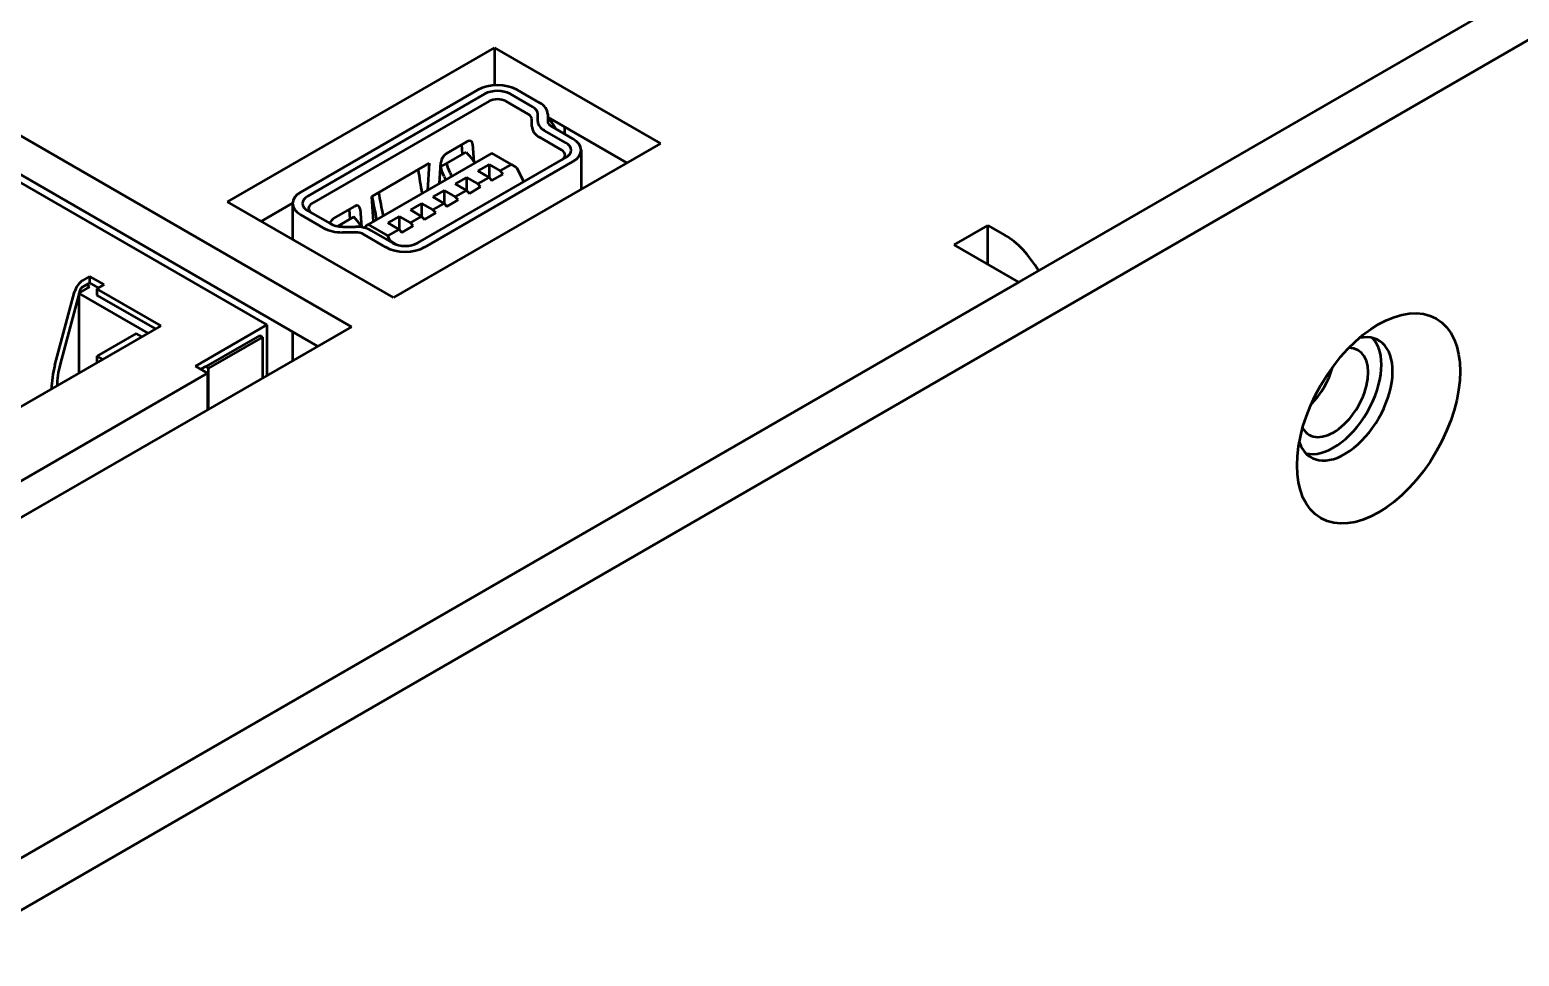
# Model space of a CAD drawing. Header units: millimetres. Extents: x 2121 to 4904, y 892 to 1933.
# Drawn here: x 3184.52 to 3212.62, y 1703.88 to 1721.37 of the extents above; entities that cross this region are included whole.
import ezdxf

# ---------------------------------------------------------------- set-up
doc = ezdxf.new("R2010")
doc.units = ezdxf.units.MM
doc.header["$LTSCALE"] = 1.8
doc.layers.add('외형선(ISO)', color=7, linetype='Continuous', lineweight=50)

msp = doc.modelspace()

# ---------------------------------------------------------------- linework, layer by layer
at = {"layer": '외형선(ISO)', "color": 7}
for p, q in [((3115.038, 1665.716), (3235.953, 1735.527)), ((3115.887, 1665.226), (3236.802, 1735.037)), ((3181.569, 1720.967), (3190.585, 1715.762)), ((3188.25, 1718.12), (3193.288, 1721.029)), ((3193.288, 1721.029), (3193.288, 1720.32)), ((3193.288, 1721.029), (3196.417, 1719.222)), ((3189.948, 1715.394), (3181.569, 1720.232)), ((3189.629, 1718.304), (3192.97, 1720.233)), ((3193.103, 1720.156), (3189.762, 1718.227)), ((3194.003, 1719.912), (3193.58, 1720.156)), ((3193.713, 1720.233), (3194.135, 1719.989)), ((3182.146, 1719.746), (3188.989, 1715.795)), ((3193.182, 1720.018), (3189.841, 1718.089)), ((3193.923, 1719.775), (3193.501, 1720.018)), ((3194.103, 1719.637), (3194.101, 1719.775)), ((3194.289, 1719.776), (3194.29, 1719.637)), ((3193.99, 1719.545), (3193.989, 1719.683)), ((3194.633, 1719.233), (3194.223, 1719.469)), ((3195.781, 1718.855), (3194.289, 1719.716)), ((3194.301, 1719.71), (3194.44, 1719.498)), ((3194.356, 1719.546), (3194.765, 1719.31)), ((3194.614, 1719.397), (3194.614, 1719.529)), ((3196.417, 1719.222), (3191.379, 1716.314)), ((3192.378, 1719.034), (3192.767, 1719.258)), ((3192.683, 1719.019), (3192.67, 1719.202)), ((3192.872, 1719.207), (3192.897, 1718.874)), ((3194.553, 1719.095), (3194.144, 1719.332)), ((3193.235, 1719.039), (3190.902, 1717.691)), ((3191.838, 1717.344), (3194.633, 1718.958)), ((3192.38, 1718.844), (3192.751, 1719.059)), ((3193.607, 1718.824), (3193.235, 1719.039)), ((3194.919, 1719.095), (3194.919, 1718.357)), ((3190.968, 1718.22), (3192.055, 1718.847)), ((3194.765, 1718.881), (3191.971, 1717.267)), ((3192.055, 1718.847), (3192.018, 1718.336)), ((3192.245, 1718.467), (3192.273, 1718.86)), ((3192.268, 1718.779), (3192.38, 1718.844)), ((3193.182, 1718.824), (3192.97, 1718.702)), ((3192.97, 1718.702), (3193.182, 1718.579)), ((3193.182, 1718.824), (3193.182, 1718.579)), ((3193.182, 1718.824), (3193.394, 1718.702)), ((3193.235, 1718.522), (3193.448, 1718.645)), ((3193.394, 1718.702), (3193.607, 1718.824)), ((3193.448, 1718.645), (3193.394, 1718.702)), ((3193.607, 1718.824), (3193.702, 1718.769)), ((3193.702, 1718.769), (3193.836, 1718.498)), ((3192.758, 1718.579), (3192.546, 1718.457)), ((3192.546, 1718.457), (3192.758, 1718.334)), ((3192.758, 1718.579), (3192.758, 1718.334)), ((3192.758, 1718.579), (3192.97, 1718.457)), ((3192.811, 1718.277), (3193.023, 1718.4)), ((3192.97, 1718.457), (3193.182, 1718.579)), ((3193.023, 1718.4), (3192.97, 1718.457)), ((3193.182, 1718.579), (3193.235, 1718.522)), ((3191.379, 1716.314), (3188.25, 1718.12)), ((3189.475, 1718.093), (3188.887, 1717.753)), ((3189.475, 1718.089), (3189.475, 1717.413)), ((3191.005, 1717.751), (3190.968, 1718.22)), ((3191.91, 1718.089), (3191.697, 1717.967)), ((3191.91, 1718.089), (3191.91, 1717.845)), ((3191.91, 1718.089), (3192.122, 1717.967)), ((3192.334, 1718.334), (3192.122, 1718.212)), ((3192.122, 1718.212), (3192.334, 1718.089)), ((3192.122, 1717.967), (3192.334, 1718.089)), ((3192.334, 1718.334), (3192.334, 1718.089)), ((3192.334, 1718.334), (3192.546, 1718.212)), ((3192.334, 1718.089), (3192.387, 1718.032)), ((3192.387, 1718.032), (3192.599, 1718.155)), ((3192.546, 1718.212), (3192.758, 1718.334)), ((3192.599, 1718.155), (3192.546, 1718.212)), ((3192.758, 1718.334), (3192.811, 1718.277)), ((3190.052, 1717.631), (3189.629, 1717.875)), ((3189.762, 1717.952), (3190.184, 1717.708)), ((3190.257, 1717.809), (3190.645, 1718.033)), ((3190.63, 1717.834), (3190.327, 1717.659)), ((3190.562, 1717.795), (3190.548, 1717.977)), ((3190.751, 1717.982), (3190.776, 1717.649)), ((3191.485, 1717.845), (3191.273, 1717.722)), ((3191.485, 1717.845), (3191.485, 1717.6)), ((3191.485, 1717.845), (3191.697, 1717.722)), ((3191.697, 1717.967), (3191.91, 1717.845)), ((3191.697, 1717.722), (3191.91, 1717.845)), ((3191.91, 1717.845), (3191.963, 1717.787)), ((3191.963, 1717.787), (3192.175, 1717.91)), ((3192.175, 1717.91), (3192.122, 1717.967)), ((3190.661, 1717.542), (3190.42, 1717.542)), ((3190.421, 1717.651), (3190.662, 1717.65)), ((3191.228, 1717.267), (3190.819, 1717.504)), ((3190.902, 1717.691), (3190.849, 1717.661)), ((3190.849, 1717.623), (3190.849, 1717.661)), ((3190.902, 1717.691), (3191.273, 1717.477)), ((3190.951, 1717.58), (3191.361, 1717.344)), ((3191.273, 1717.722), (3191.485, 1717.6)), ((3191.273, 1717.477), (3191.485, 1717.6)), ((3191.485, 1717.6), (3191.538, 1717.542)), ((3191.538, 1717.542), (3191.75, 1717.665)), ((3191.75, 1717.665), (3191.697, 1717.722)), ((3201.959, 1717.309), (3202.596, 1717.676)), ((3202.596, 1717.676), (3202.914, 1717.492)), ((3202.596, 1716.941), (3202.596, 1717.676)), ((3191.311, 1717.389), (3191.273, 1717.477)), ((3191.311, 1717.389), (3191.285, 1717.388)), ((3191.43, 1717.313), (3191.311, 1717.389)), ((3203.179, 1716.604), (3201.959, 1717.309)), ((3185.514, 1716.635), (3185.648, 1716.713)), ((3185.648, 1716.593), (3185.648, 1716.713)), ((3185.918, 1716.557), (3185.648, 1716.713)), ((3203.179, 1716.604), (3152.267, 1687.211)), ((3184.991, 1715.039), (3185.359, 1716.421)), ((3185.439, 1716.372), (3185.088, 1715.055)), ((3185.439, 1716.395), (3185.648, 1716.515)), ((3186.75, 1715.638), (3185.439, 1716.395)), ((3185.439, 1716.395), (3185.439, 1714.881)), ((3185.457, 1716.437), (3185.447, 1716.399)), ((3185.581, 1716.554), (3185.514, 1716.515)), ((3185.581, 1716.554), (3185.648, 1716.593)), ((3185.648, 1716.515), (3185.581, 1716.554)), ((3185.814, 1716.498), (3185.648, 1716.593)), ((3185.783, 1716.48), (3185.918, 1716.557)), ((3186.995, 1715.78), (3185.783, 1716.48)), ((3185.783, 1716.48), (3185.783, 1716.36)), ((3186.892, 1715.72), (3185.783, 1716.36)), ((3190.585, 1715.762), (3134.105, 1683.153)), ((3180.395, 1711.969), (3186.995, 1715.78)), ((3186.524, 1715.637), (3185.783, 1715.209)), ((3186.636, 1715.572), (3186.524, 1715.637)), ((3188.989, 1715.795), (3187.642, 1715.018)), ((3188.854, 1715.598), (3187.837, 1715.011)), ((3188.908, 1715.567), (3187.891, 1714.979)), ((3188.854, 1715.598), (3188.908, 1715.567)), ((3188.908, 1715.567), (3188.908, 1714.794)), ((3188.989, 1715.795), (3188.989, 1714.84)), ((3189.475, 1715.668), (3189.475, 1715.121)), ((3185.783, 1715.209), (3185.895, 1715.144)), ((3185.783, 1715.209), (3185.783, 1715.08)), ((3187.871, 1714.885), (3187.642, 1715.018)), ((3187.837, 1715.011), (3187.746, 1714.958)), ((3187.837, 1715.011), (3187.891, 1714.979)), ((3187.891, 1714.207), (3187.891, 1714.979)), ((3181.944, 1711.463), (3187.871, 1714.885)), ((3187.871, 1714.885), (3187.871, 1714.195))]:
    msp.add_line(p, q, dxfattribs=at)
for centre, major_axis, start_param, end_param in [((3193.341, 1720.018), (0.525, 0), 0.785398, 2.356194), ((3193.341, 1720.018), (-0.338, 0), 3.926991, 5.497787), ((3193.341, 1719.927), (-0.225, 0), 3.926991, 5.497787), ((3193.764, 1719.683), (0.225, 0), 0.004831, 0.785398), ((3193.764, 1719.775), (0.338, 0), 0.004831, 0.785398), ((3193.764, 1719.775), (0.525, 0), 0.004831, 0.785398), ((3194.515, 1719.546), (-0.525, 0), 0.004831, 0.785398), ((3194.515, 1719.638), (-0.412, 0), 0.004831, 0.785398), ((3194.515, 1719.638), (-0.225, 0), 0.004831, 0.785398), ((3192.767, 1719.135), (0.075, 0.13), 5.580928, 7.068583), ((3194.394, 1719.095), (0.337, 0), 5.497787, 7.068583), ((3194.394, 1719.095), (0.525, 0), 5.497787, 7.068583), ((3192.378, 1718.911), (0.075, 0.13), 0.785398, 2.273053), ((3194.394, 1719.003), (0.225, 0), 5.497787, 7.068583), ((3190, 1718.089), (-0.525, 0), 5.497787, 7.068583), ((3190, 1718.089), (-0.337, 0), 5.497787, 7.068583), ((3190, 1717.998), (-0.225, 0), 5.497787, 7.068583), ((3190.645, 1717.911), (0.075, 0.13), 5.580928, 7.068583), ((3190.257, 1717.687), (0.075, 0.13), 0.785398, 1.691391), ((3190.423, 1717.846), (-0.525, 0), 0.785398, 1.565965), ((3190.423, 1717.846), (0.337, 0), 3.926991, 4.707558), ((3190.66, 1717.412), (0.225, 0), 0.785398, 1.565965), ((3190.66, 1717.412), (0.412, 0), 0.785398, 1.565965), ((3202.914, 1716.451), (-0.637, 1.104), 4.712389, 5.497787), ((3191.599, 1717.482), (-0.525, 0), 0.785398, 2.356194), ((3191.599, 1717.482), (0.337, 0), 3.926991, 5.497787), ((3185.514, 1716.446), (0.116, 0.201), 0.785398, 2.007129), ((3185.514, 1716.446), (-0.0427, -0.074), 3.926991, 5.148721), ((3209.331, 1714.4), (-0.638, -1.104), 5.807959, 9.900004), ((3209.119, 1714.522), (-0.638, -1.104), 0.167155, 2.974437), ((3209.119, 1714.522), (0.461, 0.799), 2.816276, 6.608502), ((3185.974, 1715.194), (0.74, 1.282), 2.007129, 2.359161), ((3185.974, 1715.194), (-0.667, -1.155), 5.148721, 5.50108), ((3208.482, 1714.89), (0.461, 0.799), 4.265679, 5.159099)]:
    msp.add_ellipse(centre, major_axis=major_axis, ratio=0.57735, start_param=start_param, end_param=end_param, dxfattribs=at)
msp.add_ellipse((3209.967, 1714.032), major_axis=(1.088, 1.884), ratio=0.57735, dxfattribs=at)
for points in [[(3192.751, 1719.059), (3192.795, 1719.011), (3192.835, 1718.961), (3192.872, 1718.91)], [(3192.872, 1718.91), (3192.886, 1718.891), (3192.899, 1718.871), (3192.911, 1718.851)], [(3191.842, 1718.724), (3191.867, 1718.575), (3191.891, 1718.426), (3191.914, 1718.276)], [(3192.336, 1718.6), (3192.31, 1718.658), (3192.287, 1718.718), (3192.268, 1718.779)], [(3192.448, 1718.665), (3192.422, 1718.723), (3192.4, 1718.783), (3192.38, 1718.844)], [(3192.448, 1718.665), (3192.458, 1718.643), (3192.467, 1718.622), (3192.475, 1718.6)], [(3192.336, 1718.6), (3192.345, 1718.578), (3192.354, 1718.556), (3192.361, 1718.534)], [(3190.971, 1718.221), (3191, 1718.075), (3191.029, 1717.929), (3191.06, 1717.783)], [(3191.189, 1717.857), (3191.159, 1718.004), (3191.13, 1718.15), (3191.102, 1718.297)], [(3190.751, 1717.685), (3190.714, 1717.737), (3190.673, 1717.786), (3190.63, 1717.834)], [(3190.782, 1717.639), (3190.772, 1717.655), (3190.762, 1717.67), (3190.751, 1717.685)]]:
    msp.add_open_spline(points, degree=3, dxfattribs=at)

doc.saveas('drawing.dxf')
